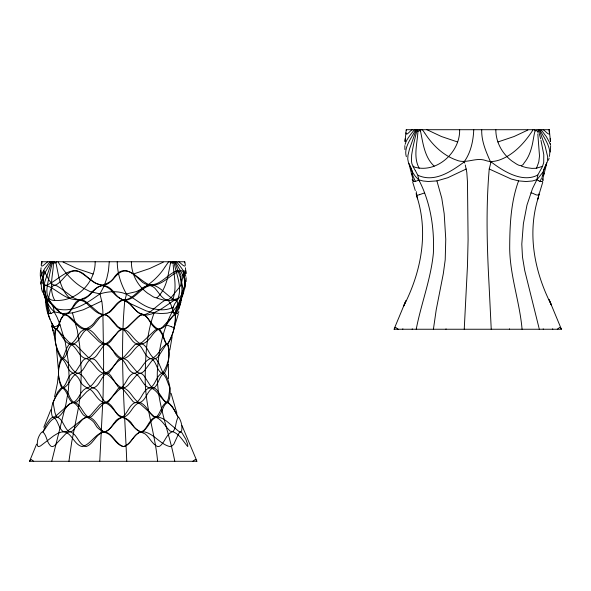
<?xml version="1.0" encoding="UTF-8"?>
<svg xmlns="http://www.w3.org/2000/svg" width="591" height="591" viewBox="0 0 591 591"><rect width="100%" height="100%" fill="white"/><g stroke="black" fill="none" stroke-linecap="round" stroke-linejoin="round"><path stroke-width="0.89" d="M41.865 263.882L41.872 261.754M404.828 145.593L404.894 149.545M406.349 130.234L406.357 129.71M99.761 461.29L103.093 395.431L103.654 362.704L102.856 310.851L101.992 302.289L99.938 293.897L103.883 286.421L106.786 278.494L108.449 270.885L109.269 261.754M464.238 329.246L467.466 265.928L468.094 239.606L467.474 181.902L466.794 172.35L465.28 164.963M95.158 261.754C95.52 282.535 76.549 301.683 55.584 300.405C44.813 301.417 46.467 288.918 48.004 281.966C49.526 275.221 50.597 268.321 52.835 261.754M459.635 129.71C460.308 152.16 436.838 173.702 414.454 167.083C410.464 165.096 411.676 158.824 411.639 155.13C412.74 147.72 414.431 140.392 416.249 133.123C416.566 131.97 416.914 130.833 417.312 129.71M168.354 364.315L168.516 378.668M186.106 281.589L186.172 277.644M174.781 461.29C168.767 428.903 153.852 397.307 157.989 363.672C159.481 346.747 163.375 329.83 170.821 314.493C173.281 311.051 172.587 305.628 175.985 302.127M538.94 327.687L524.742 270.56L522.481 256.989L521.794 244.105L523.382 223.679L526.995 204.996L532.491 188.64L536.827 179.804L537.899 174.81L542.405 166.692L543.72 162.466L543.786 154.657L540.972 140.377M473.753 129.71C473.302 141.035 470.665 153.15 463.795 162.289M51.631 261.872L51.602 262.219M416.108 129.828L416.079 130.175M405.263 138.575L405.005 141.559L406.098 131.039M51.742 324.747L53.087 330.857L51.809 326.099M405.936 132.805C406.01 136.935 410.605 130.027 412.326 129.71M171.885 261.924L171.818 262.729L172.845 263.394M550.391 152.05L550.657 145.593M537.33 131.342L536.34 130.249M536.303 130.685L535.269 130.906M41.747 261.754C39.627 270.427 44.613 263.822 47.849 261.754M406.224 129.71L406.135 130.655M178.231 307.283L179.213 301.735L182.818 293.875L183.24 289.065L180.61 278.125L175.039 262.773M542.708 175.283L543.69 169.683L547.303 161.831L547.717 157.014L545.094 146.073L539.509 130.714M40.779 270.619L41.075 267.782M58.213 375.979L57.46 383.116L54.557 396.797M53.426 263.859C52.991 275.738 48.44 289.191 54.712 300.324M417.903 131.815C417.29 143.65 413.02 157.11 419.196 168.272M68.933 461.29L71.733 441.913L78.825 405.773L80.723 391.892L81.277 371.318L79.719 345.779L77.288 330.229L72.427 312.942L62.646 313.503L54.173 311.849L57.098 317.337L59.78 324.075L65.269 342.204L68.327 361.677L69.191 378.787L68.342 390.466L65.889 404.355L51.735 461.29M433.41 329.246L436.21 309.861L443.302 273.722L445.208 259.848L445.762 239.266L444.196 213.735L441.773 198.184L436.904 180.89L428.268 181.503L423.075 180.994L418.65 179.804L419.056 180.462M169.831 350.035L172.151 336.685M416.367 191.654L416.256 193.855L417.564 198.812L416.293 194.047M168.79 271.705L170.481 263.32M168.694 272.244C167.223 280.791 164.653 289.568 158.691 296.113C156.113 300.494 151.237 294.998 148.09 293.55C146.538 292.427 145.061 291.193 143.679 289.863C135.989 282.661 131.335 272.333 131.365 261.754M182.427 293.993L182.324 294.532L182.412 294.037M546.727 162.909L543.07 171.996L537.086 179.575L532.41 180.994L526.071 181.526L518.573 180.89L511.185 179.014L489.23 168.996L490.818 162.754M182.168 295.345L178.364 304.424L172.35 311.849L167.238 313.156L161.011 313.57L153.527 312.838L146.132 310.866L124.753 301.048L126.4 294.584M124.753 301.048C119.759 354.341 124.583 407.975 126.762 461.29M489.23 168.996C485.868 207.426 486.969 246.255 489.06 284.766L491.239 329.246M546.572 163.707L546.35 164.808M546.247 165.317L542.545 179.694M416.219 329.246C421.132 303.73 430.861 279.225 433.366 253.251C434.488 228.71 430.647 203.252 419.462 181.171M181.371 299.26L181.26 299.792M539.191 194.047L537.847 199.093L539.273 192.962M181.186 300.139L181.068 300.649M538.024 198.399C527.017 234.435 534.685 272.584 551.595 305.421L549.12 299.659L561.398 329.246M180.772 301.971L180.587 302.762M180.366 303.678L180.255 304.129M172.934 262.123L173.03 261.754M180.181 304.424L179.354 307.512M117.247 261.754C117.262 273.16 121.007 284.411 126.518 294.133M481.731 129.71C481.288 141.36 486.408 152.604 490.855 162.606M445.946 329.246L446.05 328.862M29.602 461.29L31.042 459.37L33.687 461.29M394.086 329.246L395.519 327.318L398.171 329.246M534.936 131.357C533.695 135.708 533.082 142.268 531.671 147.181C530.223 152.766 527.999 158.255 524.283 162.724C521.506 168.923 516.246 163.596 512.353 161.343C502.35 154.088 495.746 142.18 495.842 129.71M56.064 262.788L56.551 261.754M420.548 130.737L421.028 129.71M179.125 308.31L178.925 308.96M178.327 314.072L175.719 322.597M542.804 182.021L539.642 192.415M177.219 309.861C174.5 312.447 176.088 315.033 177.625 313.082M542.013 181.319L543.269 180.351L543.018 178.778M548.389 160.301L549.128 158.129M539.14 194.232C537.101 196.899 533.621 192.755 530.903 192.888M50.9 409.615L43.793 427.256M412.223 179.339C411.75 182.575 416.685 181.703 418.384 179.915C419.809 179.25 415.805 173.148 419.322 175.874C435.272 182.198 451.029 171.493 463.551 162.459M412.296 328.84L412.149 329.246M29.801 460.677L36.59 444.151M394.278 328.626L405.854 300.782L403.454 306.493C420.696 273.286 428.578 234.597 417.386 198.111M47.834 311.176C46.659 313.156 50.73 314.752 52.289 312.787C53.862 312.033 54.638 311.745 54.025 310.319C51.742 304.254 55.561 309.462 59.469 309.359C74.813 312.092 88.089 302.23 99.938 293.897C107.37 291.585 115.4 290.875 122.987 292.944C134.142 296.689 142.401 307.298 154.657 309.012C160.818 310.282 167.763 310.327 173.34 307.054M402.693 329.246L402.877 328.803M176.192 301.794C183.735 290.085 176.583 275.591 174.234 263.394M542.457 176.096L541.873 177.426M541.932 181.496L539.997 181.43L541.437 178.401M154.096 312.942C146.176 334.565 145.275 358.094 145.216 380.892C145.645 408.174 155.256 434.208 157.59 461.29M518.573 180.89C510.668 202.521 509.752 226.043 509.693 248.848C510.129 276.123 519.74 302.164 522.067 329.246M51.498 262.744L44.946 281.316L43.49 287.285L43.261 291.09L43.97 294.724L46.881 300.62L47.878 303.951L50.885 308.376L54.173 311.849M415.968 130.714L409.43 149.272L407.975 155.241L407.746 159.045L408.447 162.68L411.366 168.568L412.355 171.9L415.362 176.332L418.65 179.804M173.215 263.342L173.939 262.478M537.699 131.298L538.416 130.426L538.179 129.739M156.807 298.182C162.459 299.474 173.2 304.372 174.013 295.145C176.48 285.084 173.806 274.675 173.17 264.554M521.292 166.13L526.611 167.667L531.819 168.383L536.288 168.272L536.96 167.054L538.793 161.941L539.502 155.928L537.81 133.95M549.327 156.452C551.632 147.063 543.853 137.888 539.864 129.717M51.136 261.769C47.147 269.932 39.368 279.115 41.673 288.497M165.118 266.8L168.546 261.894M415.621 129.717C411.713 137.925 403.417 147.373 406.342 156.711M164.852 267.191C159.252 276.027 151.163 283.252 142.424 288.615M41.089 275.827L40.417 276.507L44.606 268.779L49.991 261.754M544.215 173.643L542.841 175.401M184.658 288.763C187.583 279.417 179.287 269.976 175.379 261.769M179.538 305.953L178.356 307.446M533.023 129.843C526.116 140.665 517.273 150.971 505.689 157.243C499.609 160.42 492.251 163.005 485.551 160.479C475.674 156.984 466.003 164.261 456.422 160.087C443.213 155.455 432.472 145.039 424.995 133.418M414.424 129.761C411.247 133.64 405.958 139.993 405.138 144.367M192.829 461.29L195.481 459.37L196.914 461.29M557.313 329.246L559.795 327.333L561.199 328.626M53.67 263.394L54.697 262.729L55.746 262.965M418.155 131.342L419.182 130.685L420.231 130.921M142.313 288.6L136.425 291.585L126.585 293.897M537.788 175.025C522.68 183.07 503.687 171.634 491.062 161.853M170.769 262.965L171.892 262.751M178.083 298.381L171.804 300.324M542.568 166.337L536.288 168.272M527.852 130.064L514.03 136.528L497.888 141.98M163.279 262.16L149.553 268.58L133.403 274.025M51.749 262.507L52.303 262.389M416.234 130.456L416.781 130.338M419.492 194.698L417.409 195.259L416.345 194.232M419.566 194.661L424.574 192.888M172.306 311.871L174.544 312.971M536.783 179.819L538.756 180.765M101.77 301.048L83.272 309.787L72.427 312.942M466.247 168.996L447.749 177.743L436.904 180.89M177.477 313.533L178.652 312.654L178.785 311.413M60.097 324.932C57.379 324.791 53.899 328.965 51.86 326.284M538.697 130.338L539.251 130.456M174.219 262.389L174.766 262.507M406.357 129.71L549.12 129.71M41.88 261.754L184.643 261.754M394.175 329.246L561.302 329.246M29.698 461.29L196.825 461.29M99.938 293.897L90.091 291.585L84.38 288.718M166.426 324.932L171.508 326.742M457.597 141.98L441.447 136.528L426.961 129.71M93.112 274.025L76.97 268.58L63.052 262.057M539.997 181.43L538.94 180.868M175.512 313.474L174.633 313.016M171.589 326.779C173.754 328.493 175.675 325.863 174.633 323.698M417.061 130.426L417.785 131.298M52.584 262.478L53.301 263.342M84.262 288.637C73.35 282.653 64.663 272.34 57.999 261.924M543.151 129.71C545.028 130.53 550.48 137.548 549.46 131.859M178.674 261.754C181.976 263.896 186.845 270.368 184.776 261.754M185.862 276.418C185.013 272.023 179.952 265.935 176.576 261.813M434.193 166.13C424.508 157.317 423.001 143.007 420.556 131.409M69.708 298.182C60.016 289.339 58.516 275.051 56.064 263.401M534.449 129.71L534.936 130.737M169.972 261.754L170.452 262.788M541.363 130.116L546.394 136.735L550.598 144.44L549.911 143.783M412.644 175.401L411.262 173.643M48.159 307.446L46.992 305.968M422.454 129.843L424.752 133.049M415.229 170.422L412.917 166.337M415.443 170.762L417.652 174.973M174.33 262.131L174.094 261.754M419.093 180.536L419.433 181.112M47.782 303.789L48.299 307.35M47.768 303.759L44.362 295.204L49.046 313.533M51.122 321.962L54.941 328.67L57.445 329.941L68.763 342.041L71.282 343.563L75.67 344.686L87.741 356.927L90.238 358.375L94.471 359.402L96.348 361.212L103.994 371.362L105.878 372.869L109.276 374.014L110.805 375.699L118.363 387.201L121.776 388.383L123.696 389.92L133.234 401.784L135.021 402.604L137.644 402.715L140.422 404.111L154.125 416.515L156.327 417.276L159.526 417.327L162.968 418.738L166.514 421.08L178.726 431.304L181.836 432.605L185.869 439.372L187.657 444.402L187.783 446.619C182.612 440.768 178.718 432.124 170.186 431.135C164.682 426.141 161.343 417.83 153.357 416.537C148.009 411.912 145.711 403.151 137.888 402.006C131.867 397.484 129.326 388.014 120.823 387.327C113.819 383.227 110.672 373.409 101.77 372.633C94.885 368.895 92.425 359.033 83.996 357.991C77.517 354.489 75.973 344.738 68.238 343.393C62.269 339.965 60.969 331.773 54.941 328.67C49.777 320.352 45.773 310.438 45.551 300.546L46.253 299.903L45.935 296.881L41.658 273.345L40.868 270.56L40.506 270.848C39.944 275.472 40.269 280.873 43.542 284.478C53.33 287.034 60.43 295.138 69.908 298.551C76.202 300.597 83.708 298.78 88.199 304.993C93.031 308.982 97.788 315.062 104.681 314.575C109.882 315.816 112.586 321.046 116.117 324.599C118.769 329.002 124.154 328.633 127.782 331.47C131.889 335.156 134.704 340.18 139.387 343.208C148.666 344.006 148.082 356.964 156.386 359.217L158.816 363.229L162.857 372.625L165.037 373.837C169.994 381.985 171.981 392.956 168.383 401.991C162.289 404.503 162.953 412.843 158.107 416.729C149.501 418.081 148.755 429.908 140.843 431.947C133.204 434.422 131.261 444.602 123.541 446.619C115.238 443.93 112.6 432.568 103.292 431.452C97.508 427.323 95.624 418.214 87.911 416.854C82.23 412.821 80.982 403.638 73.447 402.131C68.43 398.312 68.881 389.661 62.55 387.415C57.578 379.06 57.216 368.171 60.807 359.21L62.712 357.932L63.651 356.255L66.554 348.52L68.896 344.531C75.264 342.913 77.059 335.762 81.152 331.418C85.946 328.433 91.864 326.926 95.077 321.541C98.313 315.853 104.696 315.217 109.468 311.76C113.96 308.007 116.693 301.794 122.529 299.903C134.97 302.112 140.621 285.586 152.611 285.231C163.958 284.677 170.71 273.581 180.986 270.56L182.782 271.291C189.497 285.616 180.174 301.24 174.744 314.575C169.092 318.955 166.581 328.079 158.728 329.246C151.791 332.386 149.819 342.566 141.722 343.918C133.935 346.363 131.645 357.067 123.275 358.589C114.979 360.48 112.615 371.569 104.186 373.261C96.296 375.012 94.811 385.701 87.261 387.932C80.206 389.986 79.438 399.546 73.151 402.604C65.601 404.163 63.939 413.774 57.667 417.276C50.183 418.192 47.169 426.695 42.907 431.947L41.599 432.257C38.437 435.848 36.635 441.13 37.521 445.88L38.548 446.619L40.454 445.983L53.678 435.826L57.556 433.484L61.331 432.051L64.847 431.947L67.367 431.223L83.383 418.642L86.648 417.283L89.736 417.276L91.686 416.478L102.531 404.554L104.755 403.025L108.463 401.917L118.148 388.701L121.495 387.46C126.947 383.485 127.885 373.652 135.524 372.987C142.365 369.56 144.115 359.047 152.382 358.264C159.016 354.91 161.121 346.363 167.881 343.356C172.904 335.045 175.948 324.939 175.527 315.18L173.983 313.947L170.902 304.535L168.45 300.524C162.591 299.593 159.747 293.986 156.238 289.863C153.224 284.862 146.945 285.667 142.734 282.461C133.344 274.039 125.329 264.037 114.521 277.667C110.199 283.207 103.484 284.567 97.604 287.285C93.038 290.971 89.64 296.032 84.454 298.943C74.097 299.489 73.144 313.26 63.606 315.136L61.095 319.074L58.191 326.838L57.224 328.552L55.495 329.852C54.431 339.367 55.717 349.628 60.681 357.976C65.675 360.488 66.406 366.989 69.915 370.985C73.587 373.778 77.938 375.787 79.829 380.597C81.92 385.93 86.988 387.563 91.295 390.2C95.602 394.249 98.04 401.134 104.245 402.604C110.776 404.052 113.745 411.018 118.584 415.008C123.482 417.822 129.481 418.916 132.45 424.552C135.265 429.738 140.355 431.733 145.231 433.993C149.796 437.783 152.153 444.144 157.738 446.619L159.592 446.271C165.236 442.437 166.071 433.513 173.126 431.496C176.428 427.448 175.431 421.509 178.209 417.276L172.594 406.926L168.915 403.025C161.033 401.112 158.78 391.087 151.333 388.11C143.14 387.881 141.855 377.051 135.376 373.578C127.9 372.648 126.925 363.17 121.65 359.084C113.79 357.503 113.428 346.902 106.653 343.918C98.084 342.787 95.786 331.625 87.845 329.246C77.126 328.892 73.188 315.055 62.683 314.043C55.835 310.932 52.414 303.198 45.921 299.851C44.199 295.574 42.5 290.543 44.118 286.014C57.201 282.69 68.261 264.133 82.866 273.36C93.201 281.479 103.373 292.877 113.841 277.822C125.403 260.683 136.743 278.804 148.496 284.434C160.693 284.485 166.507 297.332 177.093 300.693C178.91 305.503 174.168 310.977 175.328 315.158C175.438 324.836 173.311 334.986 168.243 343.319L166.152 344.553L158.469 356.329L156.711 357.976L153.461 359.217L151.813 360.865L144.307 370.926L142.298 372.603L138.331 373.852L136.329 375.484L127.752 385.583L125.484 387.275L120.852 388.538L118.496 390.193L108.929 400.314L106.572 401.983L101.896 403.232L99.591 404.887L90.888 414.948L88.894 416.625L84.808 417.815L82.629 419.381L72.353 431.135L68.253 432.228L65.867 433.654L54.535 445.703L52.695 446.619L51.018 446.286C46.608 442.615 47.014 435.759 42.907 431.947L46.349 424.434L49.895 419.366L51.712 417.763L55.17 416.603L69.265 404.089L72.331 402.678L75.19 402.604L77.199 401.784L86.67 391.767L91.575 388.095C99.421 387.859 100.396 377.553 106.055 373.711L109.35 372.448L118.577 359.276L122.174 358.205L124.324 356.683L134.94 344.649L139.491 343.666L142.239 342.189L155.352 329.963L159.836 328.818L162.385 327.251L173.606 315.254L175.837 313.954L178.09 310.024L180.839 302.348L181.991 289.679L181.673 285.8L181.06 285.231L180.935 275.436L179.221 271.217L177.559 270.56C169.809 273.064 164.564 280.178 157.132 283.458C151.444 285.778 144.544 284.714 140.207 290.055C135.287 293.956 130.663 299.667 123.911 299.903C118.68 300.989 115.91 306.227 112.26 309.647C109.512 313.873 104.215 313.791 100.677 316.673C97.035 320.411 94.538 325.242 90.216 328.293C80.827 329.497 80.93 342.684 71.947 344.457C67.064 348.188 67.95 356.676 62.033 359.121C57.29 367.646 57.519 378.521 61.449 387.319C67.3 390.082 67.359 397.817 71.71 402.057C77.99 403.594 79.593 410.76 83.457 415.096C87.682 417.97 92.935 419.551 95.454 424.715C98.224 430.418 104.097 431.578 109.01 434.267C113.93 438.145 116.878 445.082 123.342 446.619C131.845 444.587 133.536 432.56 142.616 431.4C148.127 427.396 149.205 418.421 156.497 416.795C161.055 412.607 161.151 404.687 167.216 402.028L168.546 398.053L169.883 387.932L165.864 377.583L163.057 373.689C156.645 371.739 157.154 362.675 151.924 359.055C144.61 357.673 143.916 348.476 138.597 344.45L134.718 342.965L132.687 341.14L125.277 331.344L123.519 329.808L119.419 328.426L117.144 326.683L108.611 316.806L106.587 315.202L101.622 314.161L98.594 312.609L86.744 302.311L84.033 300.568L77.879 299.644L74.126 298.16L59.868 287.699L56.987 285.911L52.665 284.552L49.26 280.489L43.948 270.56L43.269 275.14L43.512 285.231L45.839 295.204L47.819 299.903L49.031 300.59L60.171 312.506L62.749 314.087L67.086 315.291L79.512 327.259L82.289 328.81L87.187 329.933L99.118 341.724L101.63 343.341L106.461 344.553L108.803 346.208L118.392 356.284L120.83 357.947L125.506 359.247L127.7 360.924L136.144 371.015L138.213 372.662L142.106 373.926L143.872 375.603L150.373 385.642L151.872 387.297L155.138 388.472L156.97 390.082L165.081 401.917L168.169 402.959L170.171 404.488L174.035 409.578L178.209 417.276L179.066 417.682C181.304 421.686 182.649 426.687 181.555 431.223L179.413 432.546L178.393 434.171L173.798 444.203L172.099 445.91L170.031 446.619C160.235 444.336 154.399 434.178 144.492 431.866C137.208 433.388 133.507 425.586 128.941 421.501C125.684 416.751 118.665 418.376 116.294 412.71C113.309 408.654 110.886 403.114 105.412 402.102C100.271 397.972 99.362 388.656 92.004 387.607C85.821 383.921 84.55 373.8 76.638 372.958C70.314 369.523 68.911 360.621 62.048 358.087C56.684 349.99 53.389 339.589 55.222 329.852L57.091 328.566L60.829 319.147L63.466 315.18C70.218 314.168 72.065 306.766 75.877 302.186C80.058 298.662 86.375 298.551 90.076 293.978C99.539 282.978 107.392 282.594 115.792 294.577C118.577 298.477 122.95 299.74 126.969 301.536C131.35 305.141 134.585 309.987 139.336 313.164C149.324 314.604 150.934 327.237 160.146 329.837L162.451 333.812L165.236 341.561L166.16 343.253L167.866 344.546C169.765 353.839 169.218 364.1 164.771 372.633C159.156 375.521 159.097 383.145 154.746 387.319C147.011 389.218 146.864 399.967 139.757 402.604C132.207 404.754 130.906 415.407 123.164 417.276C114.765 418.982 112.379 429.967 104.142 431.947C95.868 433.491 93.703 444.114 85.983 446.619C78.027 444.713 77.332 432.782 68.866 431.548C63.71 427.515 63.171 419.085 56.537 416.751L55 412.865L53.079 402.604L57.512 392.321L60.77 388.398C67.049 386.521 66.547 377.597 71.489 373.867L74.636 372.625L76.18 370.963L82.614 360.902L84.373 359.232L88.443 357.932L90.652 356.255L99.576 346.193L101.844 344.538L106.572 343.238L108.988 341.561L118.466 331.544L120.8 329.889L125.588 328.699L128.055 327.104L137.747 317.049L140.037 315.321L142.246 314.575L146.974 315.055L151.968 313.887L161.941 308.576L173.739 300.59L178.098 299.164L181.467 294.983L184.784 285.682L184.111 270.56L181.06 285.231L171.065 297.657L168.878 299.297L164.461 300.59L161.823 302.363L149.043 312.772L145.726 314.272L140.252 315.247L127.139 327.266L124.428 328.825L119.995 329.867L118.207 331.462L110.709 341.31L108.707 343.068L105.028 344.435L103.388 345.949L96.488 355.767L94.612 357.607L90.851 359.025C85.126 362.837 84.299 372.766 76.623 373.578C70.248 376.851 69.391 386.632 62.151 388.317C55.473 395.682 49.06 406.29 52.303 416.596C58.391 419.211 57.837 427.552 62.882 431.349C72.117 432.516 73.735 444.713 82.289 446.619C90.438 444.351 94.331 435.294 102.169 432.294C108.508 432.73 111.3 426.163 114.846 422.144C117.373 417.298 123.888 418.073 126.134 413.102C129.052 409.061 131.187 403.04 136.757 402.198C142.32 398.245 143.244 388.841 150.698 387.548C156.142 383.855 156.342 375.086 162.828 372.788C168.206 364.706 170.947 353.957 167.755 344.516L165.746 343.216L161.779 333.782L159.105 329.837C153.497 328.855 151.133 323.218 148.193 319.037C146.147 314.412 140.702 314.922 137.422 311.849C133.403 308.303 130.707 303.368 126.112 300.472C120.697 299.785 116.434 296.276 112.851 292.382C108.759 286.236 101.859 285.298 95.528 283.311C89.396 279.75 84.631 274.165 78.123 271.21C66.473 267.922 63.023 284.241 52.776 285.881L50.42 289.974L48.314 299.378L47.14 300.487C46.844 306.781 47.679 313.363 50.036 319.251M414.985 180.491L412.865 175.719M415.17 180.898L415.392 181.407M48.432 298.381L53.168 307.025M181.998 425.616L196.722 460.677M50.937 313.503L48.558 308.177M552.6 328.803L552.792 329.246M543.181 328.84L543.336 329.246M42.611 292.353L41.429 288.6M538.416 130.426L540.647 138.907M176.916 413.36L171.087 393.318M413.523 181.489L408.869 163.478L412.355 171.9L412.695 174.448M415.281 190.546L412.673 182.021M464.762 163.094L464.415 161.853M509.427 328.862L509.538 329.246M53.486 261.754L53.582 262.131M52.902 330.162L54.202 335.887M539.11 328.522L539.265 329.246M56.492 348.69L58.346 369.227M549.578 132.798L550.472 141.559L550.221 138.575M537.581 131.882L537.625 132.266M185.448 267.782L185.995 273.603L185.737 270.619M412.71 174.626L412.777 175.305M549.438 131.594L549.253 129.71M539.406 130.197L539.369 129.828M174.921 262.249L174.892 261.872M419.182 130.685L419.1 129.725M54.697 262.729L54.623 261.769M40.41 281.589L40.609 284.094M549.128 129.71L549.135 132.103M184.643 261.754L184.651 262.81"/></g></svg>
